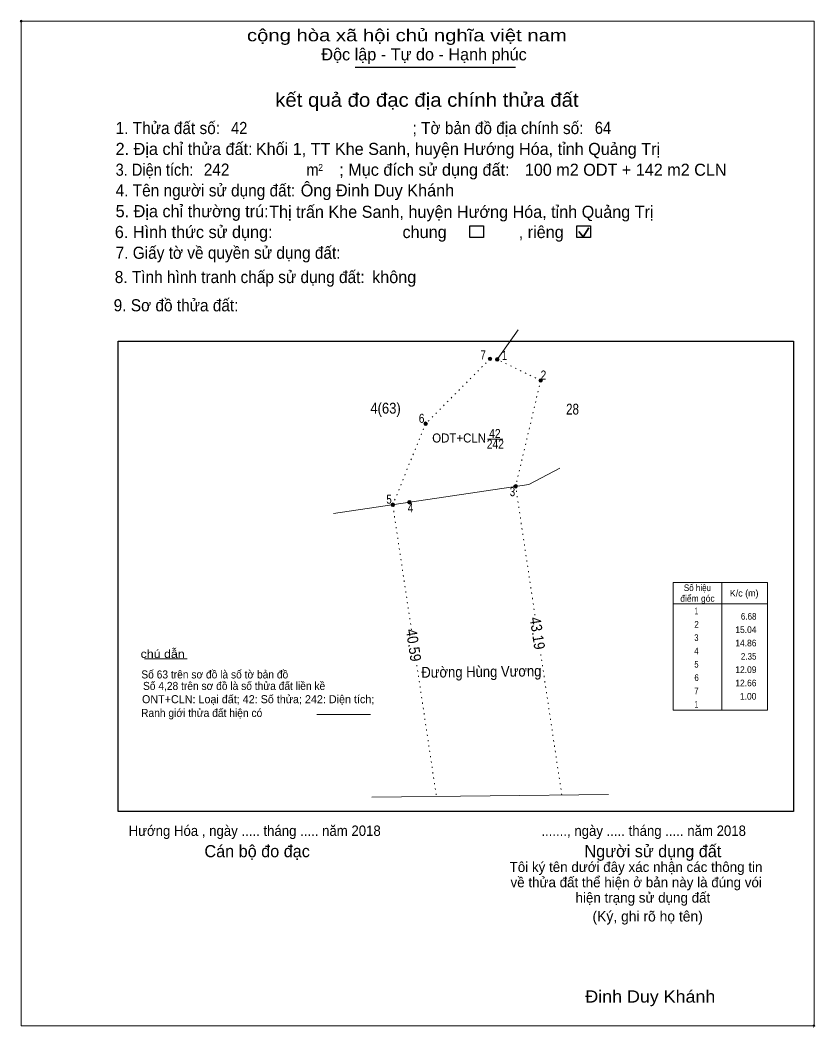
# Model space of a CAD drawing. Header units: metres. Extents: x 550505 to 551085, y 1840139 to 1840284.
# Drawn here: x 550504.6 to 550614.7, y 1840144.1 to 1840283.6 of the extents above; entities that cross this region are included whole.
import ezdxf
from ezdxf.enums import TextEntityAlignment as Align

# ---------------------------------------------------------------- set-up
doc = ezdxf.new("R2010")
doc.units = ezdxf.units.M
doc.header["$LTSCALE"] = 0.5
doc.header["$PDMODE"] = 32
doc.header["$PDSIZE"] = 0.25
doc.linetypes.add('DOTTED', pattern=[1.5, 0.3, -1.2])
for name, color, linetype, lineweight in [('10', 7, 'DOTTED', 13), ('17', 7, 'Continuous', 13), ('2', 7, 'Continuous', 13), ('22', 7, 'Continuous', 13), ('6', 7, 'Continuous', 13)]:
    doc.layers.add(name, color=color, linetype=linetype, lineweight=lineweight)

msp = doc.modelspace()

# ---------------------------------------------------------------- hatches: boundary and pattern name
at = {"layer": '2'}
for points in [[(550569.97, 1840236.7, 1), (550569.47, 1840236.7, 1)], [(550570.97, 1840236.62, 1), (550570.47, 1840236.62, 1)], [(550576.98, 1840233.7, 1), (550576.48, 1840233.7, 1)], [(550561.05, 1840227.71, 1), (550560.55, 1840227.71, 1)], [(550573.52, 1840219.06, 1), (550573.02, 1840219.06, 1)], [(550556.5, 1840216.51, 1), (550556, 1840216.51, 1)], [(550558.81, 1840216.86, 1), (550558.31, 1840216.86, 1)]]:
    msp.add_hatch(color=256, dxfattribs=at).paths.add_polyline_path(points)

# ---------------------------------------------------------------- linework, layer by layer
at = {"layer": '10', "linetype": 'Continuous'}
msp.add_line((550570.72, 1840236.62), (550573.62, 1840240.71), dxfattribs=at)
at = {"layer": '10'}
msp.add_line((550576.73, 1840233.7), (550573.27, 1840219.06), dxfattribs=at)
msp.add_lwpolyline([(550576.73, 1840233.7), (550570.72, 1840236.62), (550569.72, 1840236.7), (550560.8, 1840227.71), (550556.25, 1840216.51)], dxfattribs=at)
at = {"layer": '17'}
msp.add_line((550521.89, 1840195.2), (550527.79, 1840195.2), dxfattribs=at)
at = {"layer": '2', "lineweight": 25}
for p, q in [((550551.02, 1840277.06), (550573.23, 1840277.06)), ((550518.24, 1840239.13), (550611.73, 1840239.13)), ((550611.73, 1840239.13), (550611.73, 1840174.05))]:
    msp.add_line(p, q, dxfattribs=at)
at = {"layer": '2', "lineweight": 35}
for p, q in [((550582, 1840254.34), (550582.62, 1840253.6)), ((550582.62, 1840253.6), (550583.38, 1840254.84))]:
    msp.add_line(p, q, dxfattribs=at)
at = {"layer": '2'}
for p, q in [((550569.37, 1840225.6), (550571.47, 1840225.6)), ((550601.84, 1840205.77), (550601.84, 1840188.06))]:
    msp.add_line(p, q, dxfattribs=at)
at = {"layer": '2', "linetype": 'DOTTED'}
for p, q in [((550575.94, 1840201.23), (550573.27, 1840219.06)), ((550558.84, 1840199.18), (550556.25, 1840216.51)), ((550579.66, 1840176.35), (550576.67, 1840196.33)), ((550562.26, 1840176.37), (550559.49, 1840194.91))]:
    msp.add_line(p, q, dxfattribs=at)
at = {"layer": '2'}
msp.add_lwpolyline([(550504.77, 1840283.44), (550614.59, 1840283.44), (550614.59, 1840144.42), (550504.77, 1840144.42)], close=True, dxfattribs=at)
at = {"layer": '2', "lineweight": 25}
for points in [[(550566.91, 1840255.08), (550568.8, 1840255.08), (550568.8, 1840253.47), (550566.91, 1840253.47)], [(550581.75, 1840255.08), (550583.64, 1840255.08), (550583.64, 1840253.47), (550581.75, 1840253.47)]]:
    msp.add_lwpolyline(points, close=True, dxfattribs=at)
msp.add_lwpolyline([(550611.73, 1840174.05), (550518.24, 1840174.05), (550518.24, 1840239.13)], dxfattribs=at)
at = {"layer": '2'}
for points in [[(550601.84, 1840188.06), (550595.07, 1840188.06), (550595.07, 1840205.77), (550601.84, 1840205.77)], [(550601.84, 1840205.77), (550608.13, 1840205.77), (550608.13, 1840188.06), (550601.84, 1840188.06)], [(550595.07, 1840202.81), (550601.84, 1840202.81), (550608.13, 1840202.81)]]:
    msp.add_lwpolyline(points, dxfattribs=at)
for centre in [(550569.72, 1840236.7), (550570.72, 1840236.62), (550576.73, 1840233.7), (550560.8, 1840227.71), (550573.27, 1840219.06), (550556.25, 1840216.51), (550558.56, 1840216.86)]:
    msp.add_circle(centre, 0.25, dxfattribs=at)
for p in [(550504.77, 1840283.44), (550614.58, 1840144.42)]:
    msp.add_point(p, dxfattribs=at)
at = {"layer": '22'}
msp.add_line((550586.14, 1840176.43), (550553.34, 1840176.04), dxfattribs=at)
msp.add_lwpolyline([(550579.4, 1840221.55), (550575.1, 1840219.33), (550548.02, 1840215.28)], dxfattribs=at)
at = {"layer": '6'}
msp.add_line((550545.72, 1840187.46), (550553.16, 1840187.46), dxfattribs=at)

# ---------------------------------------------------------------- texts
at = {"layer": '2'}
for s, height, width, p in [('cộng hòa xã hội chủ nghĩa việt nam', 1.678, 1.25, (550536.06, 1840280.64)), ('1. Thửa đất số:', 1.678, 0.95, (550517.87, 1840267.8)), ('; Tờ bản đồ địa chính số:', 1.678, 0.95, (550558.99, 1840267.8)), ('42', 1.682, 0.9, (550533.86, 1840267.8)), ('64', 1.682, 0.9, (550584.23, 1840267.82)), ('3. Diện tích:', 1.678, 0.9, (550517.87, 1840262.03)), ('242', 1.682, 0.95, (550530.07, 1840262.04)), ('m', 1.678, 0.9, (550544.3, 1840262.03)), ('2', 0.9585, 0.9, (550545.94, 1840262.71)), ('4. Tên người sử dụng đất:', 1.678, 0.95, (550517.87, 1840259.17)), ('7. Giấy tờ về quyền sử dụng đất:', 1.678, 0.95, (550517.87, 1840250.54)), ('8. Tình hình tranh chấp sử dụng đất: ', 1.678, 0.95, (550517.75, 1840247.18)), ('9. Sơ đồ thửa đất:', 1.678, 0.95, (550517.6, 1840243.27)), ('Hướng Hóa , ngày ..... tháng ..... năm 2018', 1.438, 0.95, (550519.67, 1840170.68)), ('......., ngày ..... tháng ..... năm 2018', 1.438, 0.95, (550576.83, 1840170.68)), ('Đinh Duy Khánh', 1.68, 1.1, (550582.92, 1840147.62))]:
    msp.add_text(s, height=height, dxfattribs=dict(at, width=width)).set_placement(p)
for s, height, p in [('Độc lập - Tự do - Hạnh phúc', 1.678, (550546.36, 1840278)), ('2. Địa chỉ thửa đất:', 1.678, (550517.87, 1840264.91)), ('Khối 1, TT Khe Sanh, huyện Hướng Hóa, tỉnh Quảng Trị', 1.674, (550537.29, 1840264.91)), ('; Mục đích sử dụng đất:', 1.678, (550548.84, 1840262.03)), ('100 m2 ODT + 142 m2 CLN', 1.674, (550574.54, 1840262.03)), ('Ông Đinh Duy Khánh', 1.682, (550543.5, 1840259.17)), ('5. Địa chỉ thường trú:', 1.678, (550517.87, 1840256.29)), ('Thị trấn Khe Sanh, huyện Hướng Hóa, tỉnh Quảng Trị', 1.674, (550539.13, 1840256.21)), ('6. Hình thức sử dụng:', 1.678, (550517.76, 1840253.41)), ('chung                , riêng', 1.678, (550557.6, 1840253.41)), ('không', 1.678, (550553.39, 1840247.18)), ('Cán bộ đo đạc', 1.678, (550530.17, 1840167.73)), ('Người sử dụng đất', 1.678, (550582.8, 1840167.73)), ('(Ký, ghi rõ họ tên)', 1.438, (550583.91, 1840158.84))]:
    msp.add_text(s, height=height, dxfattribs=at).set_placement(p)
for s, height, width, p in [('kết quả đo đạc địa chính thửa đất', 1.917, 1.1, (550560.975, 1840271.58)), ('4(63)', 1.5, 0.9, (550555.25, 1840229.12)), ('28', 1.5, 0.8, (550581.145, 1840228.99)), ('ODT+CLN', 1.25, 0.95, (550565.44, 1840225.12)), ('42', 1.25, 0.85, (550570.39, 1840225.74)), ('242', 1.25, 0.85, (550570.455, 1840224.28)), ('Số hiệu', 0.9218, 0.9, (550598.445, 1840204.56)), ('điểm góc', 0.9218, 0.95, (550598.45, 1840203.08)), (' 1', 0.9218, 0.8, (550598.155, 1840201.35)), (' 2', 0.9218, 0.9, (550598.17, 1840199.5)), (' 3', 0.9218, 0.85, (550598.155, 1840197.66)), (' 4', 0.9218, 0.9, (550598.16, 1840195.82)), (' 5', 0.9218, 0.85, (550598.16, 1840193.97)), (' 6', 0.9218, 0.9, (550598.17, 1840192.12)), (' 7', 0.9218, 0.85, (550598.16, 1840190.29)), (' 1', 0.9218, 0.8, (550598.155, 1840188.44))]:
    msp.add_text(s, height=height, dxfattribs=dict(at, width=width)).set_placement(p, align=Align.CENTER)
for s, height, width, p in [(' 7', 1.25, 0.8, (550569.13, 1840236.61)), (' 1', 1.25, 0.75, (550572.07, 1840236.55)), (' 2', 1.25, 0.85, (550577.51, 1840233.83)), (' 6', 1.25, 0.85, (550560.64, 1840227.84)), (' 3', 1.25, 0.8, (550573.2, 1840217.69)), (' 5', 1.25, 0.8, (550556.11, 1840216.65)), (' 4', 1.25, 0.85, (550559.11, 1840215.46)), ('6.68', 0.9218, 0.9, (550606.62, 1840200.6)), ('15.04', 0.9218, 0.95, (550606.62, 1840198.76)), ('14.86', 0.9218, 0.95, (550606.62, 1840196.91)), ('2.35', 0.9218, 0.9, (550606.62, 1840195.07)), ('12.09', 0.9218, 0.95, (550606.62, 1840193.23)), ('12.66', 0.9218, 0.95, (550606.62, 1840191.38)), ('1.00', 0.9218, 0.95, (550606.61, 1840189.54))]:
    msp.add_text(s, height=height, dxfattribs=dict(at, width=width)).set_placement(p, align=Align.RIGHT)
for s, height, p in [('K/c (m)', 0.9218, (550604.915, 1840203.81)), ('Tôi ký tên dưới đây xác nhận các thông tin', 1.386, (550589.94, 1840165.69)), ('về thửa đất thể hiện ở bản này là đúng vói', 1.386, (550589.96, 1840163.57)), ('hiện trạng sử dụng đất', 1.386, (550590.89, 1840161.44)), ('.', 0.4793, (550614.5464, 1840144.12))]:
    msp.add_text(s, height=height, dxfattribs=at).set_placement(p, align=Align.CENTER)
at = {"layer": '2', "width": 0.9}
for s, rotation, p in [('43.19', 278.509, (550575.548, 1840198.611)), ('40.59', 278.515, (550558.3982, 1840196.9611)), ('Đường Hùng Vương', 0.685, (550568.531, 1840192.6655))]:
    msp.add_text(s, height=1.5, rotation=rotation, dxfattribs=at).set_placement(p, align=Align.CENTER)
at = {"layer": '6'}
for s, height, width, p in [('chú dẫn', 1.117, 1.15, (550521.33, 1840195.31)), ('Số 63 trên sơ đồ là số tờ bản đồ', 1.114, 0.95, (550521.43, 1840192.47)), ('Số 4,28 trên sơ đồ là số thửa đất liền kề', 1.114, 0.95, (550521.66, 1840190.88)), ('Ranh giới thửa đất hiện có ', 1.117, 0.95, (550521.39, 1840187.14))]:
    msp.add_text(s, height=height, dxfattribs=dict(at, width=width)).set_placement(p)
msp.add_text('ONT+CLN: Loại đất; 42: Số thửa; 242: Diện tích;', height=1.114, dxfattribs=at).set_placement((550521.52, 1840189.04))

doc.saveas('drawing.dxf')
